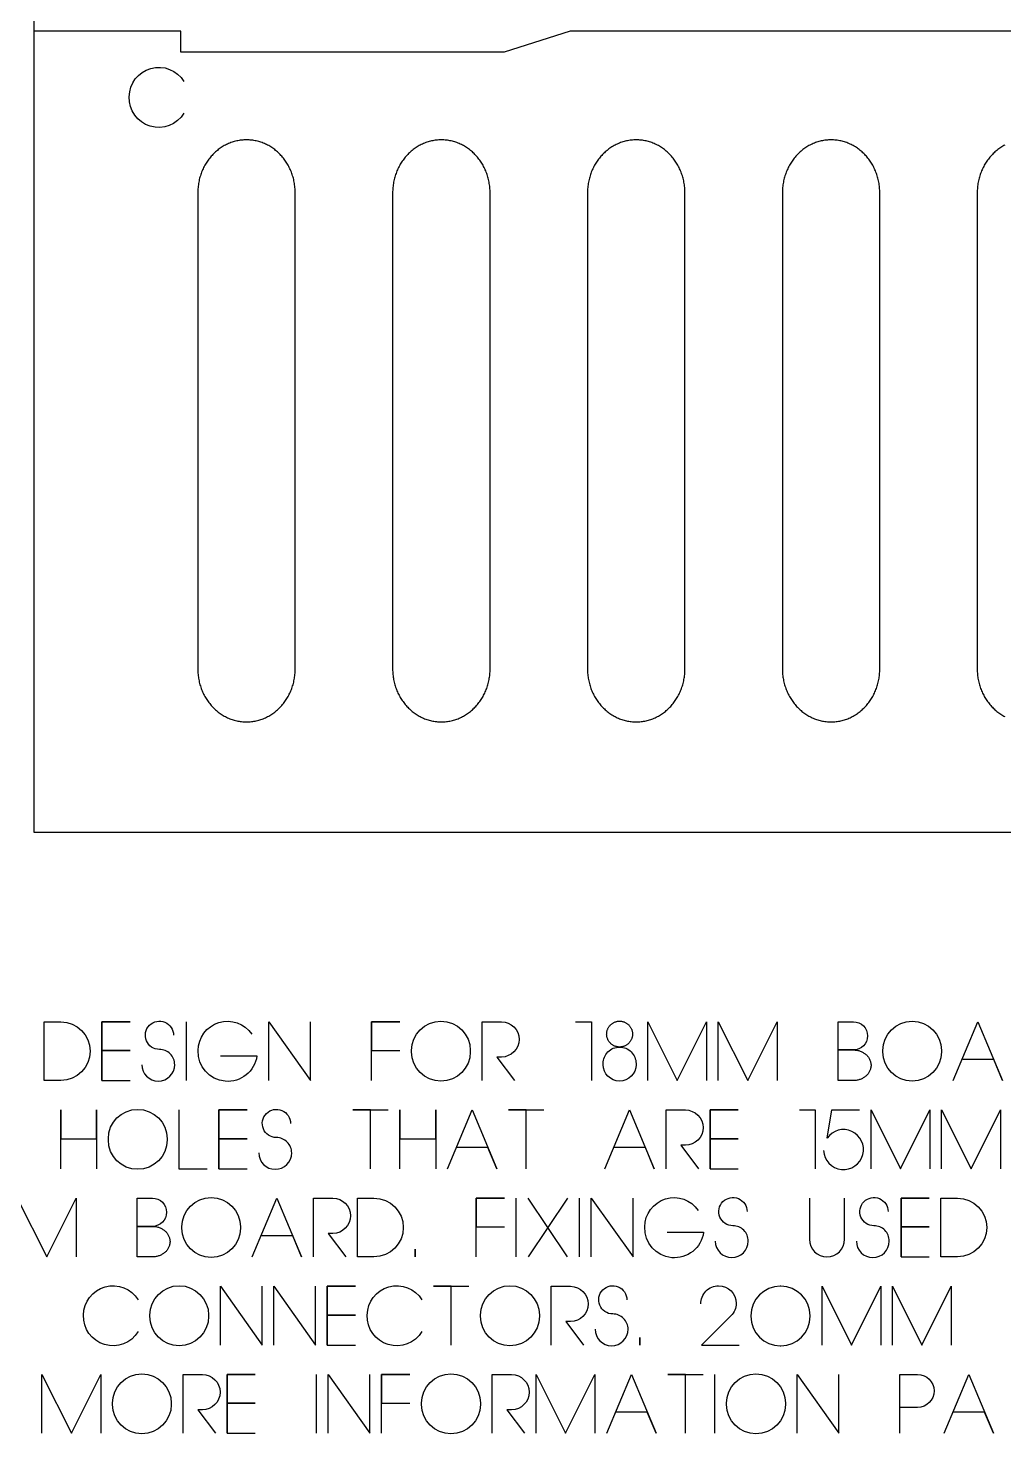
# Model space of a CAD drawing. Extents: x -841 to 4976, y -469 to 2808.
# Drawn here: x 2515 to 3180, y -409 to 547 of the extents above; entities that cross this region are included whole.
import ezdxf

# ---------------------------------------------------------------- set-up
doc = ezdxf.new("R2010")
doc.units = 0
for name, color, linetype in [('DEFAULT_LAYER', 1, 'CONTINUOUS'), ('T5_LOGOLAYER_20', 18, 'CONTINUOUS'), ('T5_LOGOLAYER_21', 18, 'CONTINUOUS')]:
    doc.layers.add(name, color=color, linetype=linetype)

msp = doc.modelspace()

# ---------------------------------------------------------------- linework, layer by layer
at = {"layer": 'DEFAULT_LAYER'}
for points in [[(2519.23, 0), (3737.23, 0), (3737.23, 545), (2884.23, 545), (2839.33, 530.57), (2619.23, 530.57), (2619.23, 545), (2519.23, 545)], [(3180.17, 467.44), (3179.45, 467.05), (3178.74, 466.64), (3178.04, 466.22), (3177.35, 465.78), (3176.67, 465.32), (3176.01, 464.84), (3175.35, 464.35), (3174.71, 463.84), (3174.07, 463.31), (3173.45, 462.77), (3172.85, 462.21), (3172.25, 461.64), (3171.67, 461.05), (3171.1, 460.44), (3170.54, 459.83), (3170, 459.19), (3169.47, 458.55), (3168.96, 457.89), (3168.46, 457.21), (3167.98, 456.53), (3167.51, 455.83), (3167.05, 455.12), (3166.61, 454.39), (3166.19, 453.66), (3165.78, 452.91), (3165.39, 452.15), (3165.02, 451.38), (3164.66, 450.6), (3164.32, 449.8), (3163.99, 449), (3163.69, 448.19), (3163.4, 447.37), (3163.13, 446.54), (3162.88, 445.69), (3162.65, 444.84), (3162.43, 443.99), (3162.24, 443.12), (3162.06, 442.24), (3161.91, 441.36), (3161.77, 440.47), (3161.65, 439.57), (3161.56, 438.67), (3161.48, 437.76), (3161.43, 436.84), (3161.4, 435.92), (3161.39, 434.99), (3161.39, 110.99), (3161.4, 110.06), (3161.43, 109.14), (3161.48, 108.22), (3161.56, 107.31), (3161.65, 106.4), (3161.77, 105.51), (3161.91, 104.62), (3162.06, 103.73), (3162.24, 102.86), (3162.43, 101.99), (3162.65, 101.13), (3162.88, 100.28), (3163.13, 99.44), (3163.4, 98.61), (3163.69, 97.79), (3163.99, 96.98), (3164.32, 96.17), (3164.66, 95.38), (3165.02, 94.6), (3165.39, 93.83), (3165.78, 93.07), (3166.19, 92.32), (3166.61, 91.59), (3167.05, 90.86), (3167.51, 90.15), (3167.98, 89.45), (3168.46, 88.76), (3168.96, 88.09), (3169.47, 87.43), (3170, 86.78), (3170.54, 86.15), (3171.1, 85.53), (3171.67, 84.93), (3172.25, 84.34), (3172.85, 83.77), (3173.45, 83.21), (3174.07, 82.67), (3174.71, 82.14), (3175.35, 81.63), (3176.01, 81.14), (3176.67, 80.66), (3177.35, 80.2), (3178.04, 79.76), (3178.74, 79.33), (3179.45, 78.93), (3180.17, 78.54)]]:
    msp.add_lwpolyline(points, dxfattribs=at)
for points in [[(2664.01, 470.99), (2663.15, 470.98), (2662.3, 470.94), (2661.46, 470.88), (2660.62, 470.8), (2659.78, 470.7), (2658.96, 470.57), (2658.14, 470.43), (2657.33, 470.26), (2656.52, 470.07), (2655.72, 469.86), (2654.93, 469.62), (2654.15, 469.37), (2653.37, 469.1), (2652.61, 468.8), (2651.85, 468.49), (2651.1, 468.16), (2650.36, 467.81), (2649.63, 467.44), (2648.91, 467.05), (2648.2, 466.64), (2647.5, 466.22), (2646.81, 465.78), (2646.14, 465.32), (2645.47, 464.84), (2644.81, 464.35), (2644.17, 463.84), (2643.54, 463.31), (2642.92, 462.77), (2642.31, 462.21), (2641.71, 461.64), (2641.13, 461.05), (2640.56, 460.44), (2640.01, 459.83), (2639.46, 459.19), (2638.94, 458.55), (2638.42, 457.89), (2637.92, 457.21), (2637.44, 456.53), (2636.97, 455.83), (2636.51, 455.12), (2636.07, 454.39), (2635.65, 453.66), (2635.24, 452.91), (2634.85, 452.15), (2634.48, 451.38), (2634.12, 450.6), (2633.78, 449.8), (2633.46, 449), (2633.15, 448.19), (2632.86, 447.37), (2632.59, 446.54), (2632.34, 445.69), (2632.11, 444.84), (2631.89, 443.99), (2631.7, 443.12), (2631.52, 442.24), (2631.37, 441.36), (2631.23, 440.47), (2631.12, 439.57), (2631.02, 438.67), (2630.95, 437.76), (2630.89, 436.84), (2630.86, 435.92), (2630.85, 434.99), (2630.85, 110.99), (2630.86, 110.06), (2630.89, 109.14), (2630.95, 108.22), (2631.02, 107.31), (2631.12, 106.4), (2631.23, 105.51), (2631.37, 104.62), (2631.52, 103.73), (2631.7, 102.86), (2631.89, 101.99), (2632.11, 101.13), (2632.34, 100.28), (2632.59, 99.44), (2632.86, 98.61), (2633.15, 97.79), (2633.46, 96.98), (2633.78, 96.17), (2634.12, 95.38), (2634.48, 94.6), (2634.85, 93.83), (2635.24, 93.07), (2635.65, 92.32), (2636.07, 91.59), (2636.51, 90.86), (2636.97, 90.15), (2637.44, 89.45), (2637.92, 88.76), (2638.42, 88.09), (2638.94, 87.43), (2639.46, 86.78), (2640.01, 86.15), (2640.56, 85.53), (2641.13, 84.93), (2641.71, 84.34), (2642.31, 83.77), (2642.92, 83.21), (2643.54, 82.67), (2644.17, 82.14), (2644.81, 81.63), (2645.47, 81.14), (2646.14, 80.66), (2646.81, 80.2), (2647.5, 79.76), (2648.2, 79.33), (2648.91, 78.93), (2649.63, 78.54), (2650.36, 78.17), (2651.1, 77.82), (2651.85, 77.49), (2652.61, 77.17), (2653.37, 76.88), (2654.15, 76.61), (2654.93, 76.35), (2655.72, 76.12), (2656.52, 75.91), (2657.33, 75.72), (2658.14, 75.55), (2658.96, 75.4), (2659.78, 75.28), (2660.62, 75.17), (2661.46, 75.09), (2662.3, 75.04), (2663.15, 75), (2664.01, 74.99), (2664.86, 75), (2665.71, 75.04), (2666.56, 75.09), (2667.4, 75.17), (2668.23, 75.28), (2669.06, 75.4), (2669.88, 75.55), (2670.69, 75.72), (2671.5, 75.91), (2672.29, 76.12), (2673.09, 76.35), (2673.87, 76.61), (2674.64, 76.88), (2675.41, 77.17), (2676.17, 77.49), (2676.91, 77.82), (2677.65, 78.17), (2678.38, 78.54), (2679.1, 78.93), (2679.81, 79.33), (2680.51, 79.76), (2681.2, 80.2), (2681.88, 80.66), (2682.55, 81.14), (2683.2, 81.63), (2683.85, 82.14), (2684.48, 82.67), (2685.1, 83.21), (2685.71, 83.77), (2686.3, 84.34), (2686.89, 84.93), (2687.45, 85.53), (2688.01, 86.15), (2688.55, 86.78), (2689.08, 87.43), (2689.59, 88.09), (2690.09, 88.76), (2690.58, 89.45), (2691.05, 90.15), (2691.5, 90.86), (2691.94, 91.59), (2692.37, 92.32), (2692.77, 93.07), (2693.16, 93.83), (2693.54, 94.6), (2693.9, 95.38), (2694.24, 96.17), (2694.56, 96.98), (2694.87, 97.79), (2695.15, 98.61), (2695.42, 99.44), (2695.68, 100.28), (2695.91, 101.13), (2696.12, 101.99), (2696.32, 102.86), (2696.49, 103.73), (2696.65, 104.62), (2696.78, 105.51), (2696.9, 106.4), (2697, 107.31), (2697.07, 108.22), (2697.12, 109.14), (2697.16, 110.06), (2697.17, 110.99), (2697.17, 434.99), (2697.16, 435.92), (2697.12, 436.84), (2697.07, 437.76), (2697, 438.67), (2696.9, 439.57), (2696.78, 440.47), (2696.65, 441.36), (2696.49, 442.24), (2696.32, 443.12), (2696.12, 443.99), (2695.91, 444.84), (2695.68, 445.69), (2695.42, 446.54), (2695.15, 447.37), (2694.87, 448.19), (2694.56, 449), (2694.24, 449.8), (2693.9, 450.6), (2693.54, 451.38), (2693.16, 452.15), (2692.77, 452.91), (2692.37, 453.66), (2691.94, 454.39), (2691.5, 455.12), (2691.05, 455.83), (2690.58, 456.53), (2690.09, 457.21), (2689.59, 457.89), (2689.08, 458.55), (2688.55, 459.19), (2688.01, 459.83), (2687.45, 460.44), (2686.89, 461.05), (2686.3, 461.64), (2685.71, 462.21), (2685.1, 462.77), (2684.48, 463.31), (2683.85, 463.84), (2683.2, 464.35), (2682.55, 464.84), (2681.88, 465.32), (2681.2, 465.78), (2680.51, 466.22), (2679.81, 466.64), (2679.1, 467.05), (2678.38, 467.44), (2677.65, 467.81), (2676.91, 468.16), (2676.17, 468.49), (2675.41, 468.8), (2674.64, 469.1), (2673.87, 469.37), (2673.09, 469.62), (2672.29, 469.86), (2671.5, 470.07), (2670.69, 470.26), (2669.88, 470.43), (2669.06, 470.57), (2668.23, 470.7), (2667.4, 470.8), (2666.56, 470.88), (2665.71, 470.94), (2664.86, 470.98)], [(2796.64, 470.99), (2795.79, 470.98), (2794.94, 470.94), (2794.09, 470.88), (2793.25, 470.8), (2792.42, 470.7), (2791.59, 470.57), (2790.77, 470.43), (2789.96, 470.26), (2789.15, 470.07), (2788.36, 469.86), (2787.56, 469.62), (2786.78, 469.37), (2786.01, 469.1), (2785.24, 468.8), (2784.48, 468.49), (2783.74, 468.16), (2783, 467.81), (2782.27, 467.44), (2781.55, 467.05), (2780.84, 466.64), (2780.14, 466.22), (2779.45, 465.78), (2778.77, 465.32), (2778.1, 464.84), (2777.45, 464.35), (2776.8, 463.84), (2776.17, 463.31), (2775.55, 462.77), (2774.94, 462.21), (2774.35, 461.64), (2773.77, 461.05), (2773.2, 460.44), (2772.64, 459.83), (2772.1, 459.19), (2771.57, 458.55), (2771.06, 457.89), (2770.56, 457.21), (2770.07, 456.53), (2769.6, 455.83), (2769.15, 455.12), (2768.71, 454.39), (2768.28, 453.66), (2767.88, 452.91), (2767.49, 452.15), (2767.11, 451.38), (2766.75, 450.6), (2766.41, 449.8), (2766.09, 449), (2765.78, 448.19), (2765.5, 447.37), (2765.23, 446.54), (2764.97, 445.69), (2764.74, 444.84), (2764.53, 443.99), (2764.33, 443.12), (2764.16, 442.24), (2764, 441.36), (2763.87, 440.47), (2763.75, 439.57), (2763.66, 438.67), (2763.58, 437.76), (2763.53, 436.84), (2763.49, 435.92), (2763.48, 434.99), (2763.48, 110.99), (2763.49, 110.06), (2763.53, 109.14), (2763.58, 108.22), (2763.66, 107.31), (2763.75, 106.4), (2763.87, 105.51), (2764, 104.62), (2764.16, 103.73), (2764.33, 102.86), (2764.53, 101.99), (2764.74, 101.13), (2764.97, 100.28), (2765.23, 99.44), (2765.5, 98.61), (2765.78, 97.79), (2766.09, 96.98), (2766.41, 96.17), (2766.75, 95.38), (2767.11, 94.6), (2767.49, 93.83), (2767.88, 93.07), (2768.28, 92.32), (2768.71, 91.59), (2769.15, 90.86), (2769.6, 90.15), (2770.07, 89.45), (2770.56, 88.76), (2771.06, 88.09), (2771.57, 87.43), (2772.1, 86.78), (2772.64, 86.15), (2773.2, 85.53), (2773.77, 84.93), (2774.35, 84.34), (2774.94, 83.77), (2775.55, 83.21), (2776.17, 82.67), (2776.8, 82.14), (2777.45, 81.63), (2778.1, 81.14), (2778.77, 80.66), (2779.45, 80.2), (2780.14, 79.76), (2780.84, 79.33), (2781.55, 78.93), (2782.27, 78.54), (2783, 78.17), (2783.74, 77.82), (2784.48, 77.49), (2785.24, 77.17), (2786.01, 76.88), (2786.78, 76.61), (2787.56, 76.35), (2788.36, 76.12), (2789.15, 75.91), (2789.96, 75.72), (2790.77, 75.55), (2791.59, 75.4), (2792.42, 75.28), (2793.25, 75.17), (2794.09, 75.09), (2794.94, 75.04), (2795.79, 75), (2796.64, 74.99), (2797.5, 75), (2798.35, 75.04), (2799.19, 75.09), (2800.03, 75.17), (2800.87, 75.28), (2801.69, 75.4), (2802.51, 75.55), (2803.33, 75.72), (2804.13, 75.91), (2804.93, 76.12), (2805.72, 76.35), (2806.5, 76.61), (2807.28, 76.88), (2808.04, 77.17), (2808.8, 77.49), (2809.55, 77.82), (2810.29, 78.17), (2811.02, 78.54), (2811.74, 78.93), (2812.45, 79.33), (2813.15, 79.76), (2813.84, 80.2), (2814.51, 80.66), (2815.18, 81.14), (2815.84, 81.63), (2816.48, 82.14), (2817.11, 82.67), (2817.73, 83.21), (2818.34, 83.77), (2818.94, 84.34), (2819.52, 84.93), (2820.09, 85.53), (2820.65, 86.15), (2821.19, 86.78), (2821.72, 87.43), (2822.23, 88.09), (2822.73, 88.76), (2823.21, 89.45), (2823.68, 90.15), (2824.14, 90.86), (2824.58, 91.59), (2825, 92.32), (2825.41, 93.07), (2825.8, 93.83), (2826.17, 94.6), (2826.53, 95.38), (2826.87, 96.17), (2827.2, 96.98), (2827.5, 97.79), (2827.79, 98.61), (2828.06, 99.44), (2828.31, 100.28), (2828.54, 101.13), (2828.76, 101.99), (2828.95, 102.86), (2829.13, 103.73), (2829.28, 104.62), (2829.42, 105.51), (2829.53, 106.4), (2829.63, 107.31), (2829.7, 108.22), (2829.76, 109.14), (2829.79, 110.06), (2829.8, 110.99), (2829.8, 434.99), (2829.79, 435.92), (2829.76, 436.84), (2829.7, 437.76), (2829.63, 438.67), (2829.53, 439.57), (2829.42, 440.47), (2829.28, 441.36), (2829.13, 442.24), (2828.95, 443.12), (2828.76, 443.99), (2828.54, 444.84), (2828.31, 445.69), (2828.06, 446.54), (2827.79, 447.37), (2827.5, 448.19), (2827.2, 449), (2826.87, 449.8), (2826.53, 450.6), (2826.17, 451.38), (2825.8, 452.15), (2825.41, 452.91), (2825, 453.66), (2824.58, 454.39), (2824.14, 455.12), (2823.68, 455.83), (2823.21, 456.53), (2822.73, 457.21), (2822.23, 457.89), (2821.72, 458.55), (2821.19, 459.19), (2820.65, 459.83), (2820.09, 460.44), (2819.52, 461.05), (2818.94, 461.64), (2818.34, 462.21), (2817.73, 462.77), (2817.11, 463.31), (2816.48, 463.84), (2815.84, 464.35), (2815.18, 464.84), (2814.51, 465.32), (2813.84, 465.78), (2813.15, 466.22), (2812.45, 466.64), (2811.74, 467.05), (2811.02, 467.44), (2810.29, 467.81), (2809.55, 468.16), (2808.8, 468.49), (2808.04, 468.8), (2807.28, 469.1), (2806.5, 469.37), (2805.72, 469.62), (2804.93, 469.86), (2804.13, 470.07), (2803.33, 470.26), (2802.51, 470.43), (2801.69, 470.57), (2800.87, 470.7), (2800.03, 470.8), (2799.19, 470.88), (2798.35, 470.94), (2797.5, 470.98)], [(2929.28, 470.99), (2928.42, 470.98), (2927.57, 470.94), (2926.73, 470.88), (2925.89, 470.8), (2925.05, 470.7), (2924.23, 470.57), (2923.41, 470.43), (2922.59, 470.26), (2921.79, 470.07), (2920.99, 469.86), (2920.2, 469.62), (2919.42, 469.37), (2918.64, 469.1), (2917.88, 468.8), (2917.12, 468.49), (2916.37, 468.16), (2915.63, 467.81), (2914.9, 467.44), (2914.18, 467.05), (2913.47, 466.64), (2912.77, 466.22), (2912.08, 465.78), (2911.4, 465.32), (2910.74, 464.84), (2910.08, 464.35), (2909.44, 463.84), (2908.81, 463.31), (2908.19, 462.77), (2907.58, 462.21), (2906.98, 461.64), (2906.4, 461.05), (2905.83, 460.44), (2905.27, 459.83), (2904.73, 459.19), (2904.2, 458.55), (2903.69, 457.89), (2903.19, 457.21), (2902.71, 456.53), (2902.24, 455.83), (2901.78, 455.12), (2901.34, 454.39), (2900.92, 453.66), (2900.51, 452.91), (2900.12, 452.15), (2899.75, 451.38), (2899.39, 450.6), (2899.05, 449.8), (2898.72, 449), (2898.42, 448.19), (2898.13, 447.37), (2897.86, 446.54), (2897.61, 445.69), (2897.38, 444.84), (2897.16, 443.99), (2896.97, 443.12), (2896.79, 442.24), (2896.64, 441.36), (2896.5, 440.47), (2896.38, 439.57), (2896.29, 438.67), (2896.22, 437.76), (2896.16, 436.84), (2896.13, 435.92), (2896.12, 434.99), (2896.12, 110.99), (2896.13, 110.06), (2896.16, 109.14), (2896.22, 108.22), (2896.29, 107.31), (2896.38, 106.4), (2896.5, 105.51), (2896.64, 104.62), (2896.79, 103.73), (2896.97, 102.86), (2897.16, 101.99), (2897.38, 101.13), (2897.61, 100.28), (2897.86, 99.44), (2898.13, 98.61), (2898.42, 97.79), (2898.72, 96.98), (2899.05, 96.17), (2899.39, 95.38), (2899.75, 94.6), (2900.12, 93.83), (2900.51, 93.07), (2900.92, 92.32), (2901.34, 91.59), (2901.78, 90.86), (2902.24, 90.15), (2902.71, 89.45), (2903.19, 88.76), (2903.69, 88.09), (2904.2, 87.43), (2904.73, 86.78), (2905.27, 86.15), (2905.83, 85.53), (2906.4, 84.93), (2906.98, 84.34), (2907.58, 83.77), (2908.19, 83.21), (2908.81, 82.67), (2909.44, 82.14), (2910.08, 81.63), (2910.74, 81.14), (2911.4, 80.66), (2912.08, 80.2), (2912.77, 79.76), (2913.47, 79.33), (2914.18, 78.93), (2914.9, 78.54), (2915.63, 78.17), (2916.37, 77.82), (2917.12, 77.49), (2917.88, 77.17), (2918.64, 76.88), (2919.42, 76.61), (2920.2, 76.35), (2920.99, 76.12), (2921.79, 75.91), (2922.59, 75.72), (2923.41, 75.55), (2924.23, 75.4), (2925.05, 75.28), (2925.89, 75.17), (2926.73, 75.09), (2927.57, 75.04), (2928.42, 75), (2929.28, 74.99), (2930.13, 75), (2930.98, 75.04), (2931.83, 75.09), (2932.67, 75.17), (2933.5, 75.28), (2934.33, 75.4), (2935.15, 75.55), (2935.96, 75.72), (2936.77, 75.91), (2937.56, 76.12), (2938.35, 76.35), (2939.14, 76.61), (2939.91, 76.88), (2940.68, 77.17), (2941.44, 77.49), (2942.18, 77.82), (2942.92, 78.17), (2943.65, 78.54), (2944.37, 78.93), (2945.08, 79.33), (2945.78, 79.76), (2946.47, 80.2), (2947.15, 80.66), (2947.82, 81.14), (2948.47, 81.63), (2949.12, 82.14), (2949.75, 82.67), (2950.37, 83.21), (2950.98, 83.77), (2951.57, 84.34), (2952.15, 84.93), (2952.72, 85.53), (2953.28, 86.15), (2953.82, 86.78), (2954.35, 87.43), (2954.86, 88.09), (2955.36, 88.76), (2955.85, 89.45), (2956.32, 90.15), (2956.77, 90.86), (2957.21, 91.59), (2957.64, 92.32), (2958.04, 93.07), (2958.43, 93.83), (2958.81, 94.6), (2959.17, 95.38), (2959.51, 96.17), (2959.83, 96.98), (2960.14, 97.79), (2960.42, 98.61), (2960.69, 99.44), (2960.95, 100.28), (2961.18, 101.13), (2961.39, 101.99), (2961.59, 102.86), (2961.76, 103.73), (2961.92, 104.62), (2962.05, 105.51), (2962.17, 106.4), (2962.26, 107.31), (2962.34, 108.22), (2962.39, 109.14), (2962.42, 110.06), (2962.44, 110.99), (2962.44, 434.99), (2962.42, 435.92), (2962.39, 436.84), (2962.34, 437.76), (2962.26, 438.67), (2962.17, 439.57), (2962.05, 440.47), (2961.92, 441.36), (2961.76, 442.24), (2961.59, 443.12), (2961.39, 443.99), (2961.18, 444.84), (2960.95, 445.69), (2960.69, 446.54), (2960.42, 447.37), (2960.14, 448.19), (2959.83, 449), (2959.51, 449.8), (2959.17, 450.6), (2958.81, 451.38), (2958.43, 452.15), (2958.04, 452.91), (2957.64, 453.66), (2957.21, 454.39), (2956.77, 455.12), (2956.32, 455.83), (2955.85, 456.53), (2955.36, 457.21), (2954.86, 457.89), (2954.35, 458.55), (2953.82, 459.19), (2953.28, 459.83), (2952.72, 460.44), (2952.15, 461.05), (2951.57, 461.64), (2950.98, 462.21), (2950.37, 462.77), (2949.75, 463.31), (2949.12, 463.84), (2948.47, 464.35), (2947.82, 464.84), (2947.15, 465.32), (2946.47, 465.78), (2945.78, 466.22), (2945.08, 466.64), (2944.37, 467.05), (2943.65, 467.44), (2942.92, 467.81), (2942.18, 468.16), (2941.44, 468.49), (2940.68, 468.8), (2939.91, 469.1), (2939.14, 469.37), (2938.35, 469.62), (2937.56, 469.86), (2936.77, 470.07), (2935.96, 470.26), (2935.15, 470.43), (2934.33, 470.57), (2933.5, 470.7), (2932.67, 470.8), (2931.83, 470.88), (2930.98, 470.94), (2930.13, 470.98)], [(3061.91, 470.99), (3061.06, 470.98), (3060.21, 470.94), (3059.36, 470.88), (3058.52, 470.8), (3057.69, 470.7), (3056.86, 470.57), (3056.04, 470.43), (3055.23, 470.26), (3054.42, 470.07), (3053.62, 469.86), (3052.83, 469.62), (3052.05, 469.37), (3051.28, 469.1), (3050.51, 468.8), (3049.75, 468.49), (3049, 468.16), (3048.27, 467.81), (3047.54, 467.44), (3046.82, 467.05), (3046.11, 466.64), (3045.41, 466.22), (3044.72, 465.78), (3044.04, 465.32), (3043.37, 464.84), (3042.72, 464.35), (3042.07, 463.84), (3041.44, 463.31), (3040.82, 462.77), (3040.21, 462.21), (3039.62, 461.64), (3039.03, 461.05), (3038.46, 460.44), (3037.91, 459.83), (3037.37, 459.19), (3036.84, 458.55), (3036.32, 457.89), (3035.83, 457.21), (3035.34, 456.53), (3034.87, 455.83), (3034.42, 455.12), (3033.98, 454.39), (3033.55, 453.66), (3033.15, 452.91), (3032.76, 452.15), (3032.38, 451.38), (3032.02, 450.6), (3031.68, 449.8), (3031.36, 449), (3031.05, 448.19), (3030.77, 447.37), (3030.5, 446.54), (3030.24, 445.69), (3030.01, 444.84), (3029.8, 443.99), (3029.6, 443.12), (3029.43, 442.24), (3029.27, 441.36), (3029.14, 440.47), (3029.02, 439.57), (3028.92, 438.67), (3028.85, 437.76), (3028.8, 436.84), (3028.76, 435.92), (3028.75, 434.99), (3028.75, 110.99), (3028.76, 110.06), (3028.8, 109.14), (3028.85, 108.22), (3028.92, 107.31), (3029.02, 106.4), (3029.14, 105.51), (3029.27, 104.62), (3029.43, 103.73), (3029.6, 102.86), (3029.8, 101.99), (3030.01, 101.13), (3030.24, 100.28), (3030.5, 99.44), (3030.77, 98.61), (3031.05, 97.79), (3031.36, 96.98), (3031.68, 96.17), (3032.02, 95.38), (3032.38, 94.6), (3032.76, 93.83), (3033.15, 93.07), (3033.55, 92.32), (3033.98, 91.59), (3034.42, 90.86), (3034.87, 90.15), (3035.34, 89.45), (3035.83, 88.76), (3036.32, 88.09), (3036.84, 87.43), (3037.37, 86.78), (3037.91, 86.15), (3038.46, 85.53), (3039.03, 84.93), (3039.62, 84.34), (3040.21, 83.77), (3040.82, 83.21), (3041.44, 82.67), (3042.07, 82.14), (3042.72, 81.63), (3043.37, 81.14), (3044.04, 80.66), (3044.72, 80.2), (3045.41, 79.76), (3046.11, 79.33), (3046.82, 78.93), (3047.54, 78.54), (3048.27, 78.17), (3049, 77.82), (3049.75, 77.49), (3050.51, 77.17), (3051.28, 76.88), (3052.05, 76.61), (3052.83, 76.35), (3053.62, 76.12), (3054.42, 75.91), (3055.23, 75.72), (3056.04, 75.55), (3056.86, 75.4), (3057.69, 75.28), (3058.52, 75.17), (3059.36, 75.09), (3060.21, 75.04), (3061.06, 75), (3061.91, 74.99), (3062.77, 75), (3063.62, 75.04), (3064.46, 75.09), (3065.3, 75.17), (3066.13, 75.28), (3066.96, 75.4), (3067.78, 75.55), (3068.59, 75.72), (3069.4, 75.91), (3070.2, 76.12), (3070.99, 76.35), (3071.77, 76.61), (3072.55, 76.88), (3073.31, 77.17), (3074.07, 77.49), (3074.82, 77.82), (3075.56, 78.17), (3076.29, 78.54), (3077.01, 78.93), (3077.72, 79.33), (3078.42, 79.76), (3079.11, 80.2), (3079.78, 80.66), (3080.45, 81.14), (3081.11, 81.63), (3081.75, 82.14), (3082.38, 82.67), (3083, 83.21), (3083.61, 83.77), (3084.21, 84.34), (3084.79, 84.93), (3085.36, 85.53), (3085.91, 86.15), (3086.46, 86.78), (3086.98, 87.43), (3087.5, 88.09), (3088, 88.76), (3088.48, 89.45), (3088.95, 90.15), (3089.41, 90.86), (3089.85, 91.59), (3090.27, 92.32), (3090.68, 93.07), (3091.07, 93.83), (3091.44, 94.6), (3091.8, 95.38), (3092.14, 96.17), (3092.46, 96.98), (3092.77, 97.79), (3093.06, 98.61), (3093.33, 99.44), (3093.58, 100.28), (3093.81, 101.13), (3094.03, 101.99), (3094.22, 102.86), (3094.4, 103.73), (3094.55, 104.62), (3094.69, 105.51), (3094.8, 106.4), (3094.9, 107.31), (3094.97, 108.22), (3095.03, 109.14), (3095.06, 110.06), (3095.07, 110.99), (3095.07, 434.99), (3095.06, 435.92), (3095.03, 436.84), (3094.97, 437.76), (3094.9, 438.67), (3094.8, 439.57), (3094.69, 440.47), (3094.55, 441.36), (3094.4, 442.24), (3094.22, 443.12), (3094.03, 443.99), (3093.81, 444.84), (3093.58, 445.69), (3093.33, 446.54), (3093.06, 447.37), (3092.77, 448.19), (3092.46, 449), (3092.14, 449.8), (3091.8, 450.6), (3091.44, 451.38), (3091.07, 452.15), (3090.68, 452.91), (3090.27, 453.66), (3089.85, 454.39), (3089.41, 455.12), (3088.95, 455.83), (3088.48, 456.53), (3088, 457.21), (3087.5, 457.89), (3086.98, 458.55), (3086.46, 459.19), (3085.91, 459.83), (3085.36, 460.44), (3084.79, 461.05), (3084.21, 461.64), (3083.61, 462.21), (3083, 462.77), (3082.38, 463.31), (3081.75, 463.84), (3081.11, 464.35), (3080.45, 464.84), (3079.78, 465.32), (3079.11, 465.78), (3078.42, 466.22), (3077.72, 466.64), (3077.01, 467.05), (3076.29, 467.44), (3075.56, 467.81), (3074.82, 468.16), (3074.07, 468.49), (3073.31, 468.8), (3072.55, 469.1), (3071.77, 469.37), (3070.99, 469.62), (3070.2, 469.86), (3069.4, 470.07), (3068.59, 470.26), (3067.78, 470.43), (3066.96, 470.57), (3066.13, 470.7), (3065.3, 470.8), (3064.46, 470.88), (3063.62, 470.94), (3062.77, 470.98)]]:
    msp.add_lwpolyline(points, close=True, dxfattribs=at)
at = {"layer": 'T5_LOGOLAYER_20'}
msp.add_lwpolyline([(2519.23, 0), (3739.23, 0), (3739.23, 2440), (2519.23, 2440)], close=True, dxfattribs=at)
msp.add_lwpolyline([(2621.43, 489.13, -0.77786), (2584.23, 500.33, -0.756443), (2621.43, 510.73)], format="xyb", dxfattribs=at)
at = {"layer": 'T5_LOGOLAYER_21'}
for points in [[(2526.37, -169.04), (2526.37, -129.04), (2537.57, -129.04, -1), (2537.57, -169.04)], [(2816.35, -149.44, -1), (2776.35, -149.44), (2776.35, -148.64, -1), (2816.35, -148.64)], [(3066.75, -169.04), (3066.75, -129.04), (3077.15, -129.04, -1), (3077.15, -148.24), (3066.75, -148.24), (3077.15, -148.24), (3077.76, -148.25), (3078.37, -148.29), (3078.97, -148.36), (3079.55, -148.45), (3080.13, -148.56), (3080.7, -148.7), (3081.25, -148.87), (3081.8, -149.05), (3082.33, -149.26), (3082.84, -149.49), (3083.34, -149.74), (3083.83, -150.01), (3084.29, -150.3), (3084.75, -150.61), (3085.18, -150.94), (3085.59, -151.28), (3085.99, -151.64), (3086.37, -152.02), (3086.72, -152.41), (3087.05, -152.82), (3087.36, -153.24), (3087.65, -153.68), (3087.92, -154.13), (3088.15, -154.59), (3088.37, -155.06), (3088.56, -155.54), (3088.72, -156.04), (3088.85, -156.54), (3088.96, -157.05), (3089, -157.31), (3089.03, -157.57), (3089.06, -157.84), (3089.08, -158.1), (3089.09, -158.37), (3089.09, -158.64), (3089.09, -158.9), (3089.08, -159.17), (3089.06, -159.44), (3089.03, -159.7), (3089, -159.96), (3088.96, -160.22), (3088.85, -160.73), (3088.72, -161.24), (3088.56, -161.73), (3088.37, -162.21), (3088.15, -162.68), (3087.92, -163.14), (3087.65, -163.59), (3087.36, -164.03), (3087.05, -164.45), (3086.72, -164.86), (3086.37, -165.25), (3085.99, -165.63), (3085.59, -165.99), (3085.18, -166.33), (3084.75, -166.66), (3084.29, -166.97), (3083.83, -167.26), (3083.34, -167.53), (3082.84, -167.78), (3082.33, -168.01), (3081.8, -168.22), (3081.25, -168.4), (3080.7, -168.57), (3080.13, -168.71), (3079.55, -168.82), (3078.97, -168.92), (3078.37, -168.98), (3077.76, -169.02), (3077.15, -169.04)], [(3137.09, -149.44, -1), (3097.09, -149.44), (3097.09, -148.64, -1), (3137.09, -148.64)], [(2917.95, -146.24, -0.414286), (2929.15, -157.44), (2929.15, -158.24, -1), (2906.75, -158.24), (2906.75, -157.44, -0.414286)], [(2609.97, -209.44, -1), (2569.97, -209.44), (2569.97, -208.64, -1), (2609.97, -208.64)], [(2659.95, -269.44, -1), (2619.95, -269.44), (2619.95, -268.64, -1), (2659.95, -268.64)], [(2589.6, -289.04), (2589.6, -249.04), (2600, -249.04, -1), (2600, -268.24), (2589.6, -268.24), (2600, -268.24), (2600.61, -268.25), (2601.22, -268.29), (2601.82, -268.36), (2602.41, -268.45), (2602.99, -268.56), (2603.55, -268.7), (2604.11, -268.87), (2604.65, -269.05), (2605.18, -269.26), (2605.69, -269.49), (2606.19, -269.74), (2606.68, -270.01), (2607.15, -270.3), (2607.6, -270.61), (2608.03, -270.94), (2608.45, -271.28), (2608.84, -271.64), (2609.22, -272.02), (2609.57, -272.41), (2609.91, -272.82), (2610.22, -273.24), (2610.5, -273.68), (2610.77, -274.13), (2611.01, -274.59), (2611.22, -275.06), (2611.41, -275.54), (2611.57, -276.04), (2611.7, -276.54), (2611.81, -277.05), (2611.85, -277.31), (2611.88, -277.57), (2611.91, -277.84), (2611.93, -278.1), (2611.94, -278.37), (2611.95, -278.64), (2611.94, -278.9), (2611.93, -279.17), (2611.91, -279.44), (2611.88, -279.7), (2611.85, -279.96), (2611.81, -280.22), (2611.7, -280.73), (2611.57, -281.24), (2611.41, -281.73), (2611.22, -282.21), (2611.01, -282.68), (2610.77, -283.14), (2610.5, -283.59), (2610.22, -284.03), (2609.91, -284.45), (2609.57, -284.86), (2609.22, -285.25), (2608.84, -285.63), (2608.45, -285.99), (2608.03, -286.33), (2607.6, -286.66), (2607.15, -286.97), (2606.68, -287.26), (2606.19, -287.53), (2605.69, -287.78), (2605.18, -288.01), (2604.65, -288.22), (2604.11, -288.4), (2603.55, -288.57), (2602.99, -288.71), (2602.41, -288.82), (2601.82, -288.92), (2601.22, -288.98), (2600.61, -289.02), (2600, -289.04)], [(2739.55, -289.04), (2739.55, -249.04), (2750.75, -249.04, -1), (2750.75, -289.04)], [(3136.72, -289.04), (3136.72, -249.04), (3147.92, -249.04, -1), (3147.92, -289.04)], [(2638.21, -329.44, -1), (2598.21, -329.44), (2598.21, -328.64, -1), (2638.21, -328.64)], [(2863.33, -329.44, -1), (2823.33, -329.44), (2823.33, -328.64, -1), (2863.33, -328.64)], [(3027.33, -349.44), (3027.73, -349.44, 0.413333), (3047.73, -329.44), (3047.73, -329.04, 0.413333), (3027.73, -309.04), (3027.33, -309.04, 0.413333), (3007.33, -329.04), (3007.33, -329.44, 0.413333)], [(2612.8, -389.44, -1), (2572.8, -389.44), (2572.8, -388.64, -1), (2612.8, -388.64)], [(2823.2, -389.44, -1), (2783.2, -389.44), (2783.2, -388.64, -1), (2823.2, -388.64)], [(3030.8, -389.44, -1), (2990.8, -389.44), (2990.8, -388.64, -1), (3030.8, -388.64)]]:
    msp.add_lwpolyline(points, format="xyb", close=True, dxfattribs=at)
for points in [[(2565.55, -169.04), (2565.55, -129.04), (2584.75, -129.04), (2565.55, -129.04), (2565.55, -148.64), (2584.75, -148.64), (2565.55, -148.64), (2565.55, -169.04), (2584.75, -169.04)], [(2623.15, -169.04), (2623.15, -129.04)], [(2679.15, -169.04), (2679.15, -129.04), (2707.55, -169.04), (2707.55, -129.04)], [(2749.15, -169.04), (2749.15, -129.04), (2768.35, -129.04), (2749.15, -129.04), (2749.15, -148.64), (2768.35, -148.64)], [(2887.95, -129.04), (2898.75, -129.04), (2898.75, -169.04)], [(2937.15, -169.04), (2937.15, -129.04), (2957.15, -169.04), (2977.15, -129.04), (2977.15, -169.04)], [(2985.15, -169.04), (2985.15, -129.04), (3005.15, -169.04), (3025.15, -129.04), (3025.15, -169.04)], [(3145.09, -169.04), (3161.89, -129.04), (3178.69, -169.04), (3172.69, -154.64), (3151.49, -154.64)], [(2537.57, -229.04), (2537.57, -189.04), (2537.57, -208.64), (2561.97, -208.64), (2561.97, -189.04), (2561.97, -229.04)], [(2617.97, -189.04), (2617.97, -229.04), (2637.17, -229.04)], [(2645.17, -229.04), (2645.17, -189.04), (2664.37, -189.04), (2645.17, -189.04), (2645.17, -208.64), (2664.37, -208.64), (2645.17, -208.64), (2645.17, -229.04), (2664.37, -229.04)], [(2748.37, -229.04), (2748.37, -189.04), (2736.37, -189.04), (2760.37, -189.04)], [(2768.37, -229.04), (2768.37, -189.04), (2768.37, -208.64), (2792.77, -208.64), (2792.77, -189.04), (2792.77, -229.04)], [(2800.77, -229.04), (2817.57, -189.04), (2834.37, -229.04), (2828.37, -214.64), (2807.17, -214.64)], [(2854.37, -229.04), (2854.37, -189.04), (2842.37, -189.04), (2866.37, -189.04)], [(2907.97, -229.04), (2924.77, -189.04), (2941.57, -229.04), (2935.57, -214.64), (2914.37, -214.64)], [(2979.57, -229.04), (2979.57, -189.04), (2998.77, -189.04), (2979.57, -189.04), (2979.57, -208.64), (2998.77, -208.64), (2979.57, -208.64), (2979.57, -229.04), (2998.77, -229.04)], [(3040.37, -189.04), (3051.17, -189.04), (3051.17, -229.04)], [(3089.17, -229.04), (3089.17, -189.04), (3109.17, -229.04), (3129.17, -189.04), (3129.17, -229.04)], [(3137.17, -229.04), (3137.17, -189.04), (3157.17, -229.04), (3177.17, -189.04), (3177.17, -229.04)], [(2508, -289.04), (2508, -249.04), (2528, -289.04), (2548, -249.04), (2548, -289.04)], [(2667.95, -289.04), (2684.75, -249.04), (2701.55, -289.04), (2695.55, -274.64), (2674.35, -274.64)], [(2820.32, -289.04), (2820.32, -249.04), (2839.52, -249.04), (2820.32, -249.04), (2820.32, -268.64), (2839.52, -268.64)], [(2847.52, -289.04), (2847.52, -249.04)], [(2855.52, -249.04), (2882.32, -289.04)], [(2855.92, -289.04), (2882.72, -249.04)], [(2890.72, -289.04), (2890.72, -249.04)], [(2898.72, -289.04), (2898.72, -249.04), (2927.12, -289.04), (2927.12, -249.04)], [(3109.52, -289.04), (3109.52, -249.04), (3128.72, -249.04), (3109.52, -249.04), (3109.52, -268.64), (3128.72, -268.64), (3109.52, -268.64), (3109.52, -289.04), (3128.72, -289.04)], [(2646.21, -349.04), (2646.21, -309.04), (2674.61, -349.04), (2674.61, -309.04)], [(2682.61, -349.04), (2682.61, -309.04), (2711.01, -349.04), (2711.01, -309.04)], [(2719.01, -349.04), (2719.01, -309.04), (2738.21, -309.04), (2719.01, -309.04), (2719.01, -328.64), (2738.21, -328.64), (2719.01, -328.64), (2719.01, -349.04), (2738.21, -349.04)], [(2803.33, -349.04), (2803.33, -309.04), (2791.33, -309.04), (2815.33, -309.04)], [(3055.73, -349.04), (3055.73, -309.04), (3075.73, -349.04), (3095.73, -309.04), (3095.73, -349.04)], [(3103.73, -349.04), (3103.73, -309.04), (3123.73, -349.04), (3143.73, -309.04), (3143.73, -349.04)], [(2524.8, -409.04), (2524.8, -369.04), (2544.8, -409.04), (2564.8, -369.04), (2564.8, -409.04)], [(2650.8, -409.04), (2650.8, -369.04), (2670, -369.04), (2650.8, -369.04), (2650.8, -388.64), (2670, -388.64), (2650.8, -388.64), (2650.8, -409.04), (2670, -409.04)], [(2711.6, -409.04), (2711.6, -369.04)], [(2719.6, -409.04), (2719.6, -369.04), (2748, -409.04), (2748, -369.04)], [(2756, -409.04), (2756, -369.04), (2775.2, -369.04), (2756, -369.04), (2756, -388.64), (2775.2, -388.64)], [(2861.2, -409.04), (2861.2, -369.04), (2881.2, -409.04), (2901.2, -369.04), (2901.2, -409.04)], [(2909.2, -409.04), (2926, -369.04), (2942.8, -409.04), (2936.8, -394.64), (2915.6, -394.64)], [(2962.8, -409.04), (2962.8, -369.04), (2950.8, -369.04), (2974.8, -369.04)], [(2982.8, -409.04), (2982.8, -369.04)], [(3038.8, -409.04), (3038.8, -369.04), (3067.2, -409.04), (3067.2, -369.04)], [(3138.8, -409.04), (3155.6, -369.04), (3172.4, -409.04), (3166.4, -394.64), (3145.2, -394.64)]]:
    msp.add_lwpolyline(points, dxfattribs=at)
for points in [[(2592.75, -158.24, 1), (2615.15, -158.24, 0.415385), (2604.75, -147.84, -0.668438), (2597.95, -131.44, -0.668438), (2614.35, -138.24)], [(2646.35, -152.24), (2671.15, -152.24, -0.955296), (2631.15, -148.64, -0.741566), (2667.55, -137.44)], [(2824.35, -169.04), (2824.35, -129.04), (2837.55, -129.04, -1), (2837.55, -153.04), (2834.35, -153.04), (2846.35, -169.04)], [(2672.37, -218.24, 1), (2694.77, -218.24, 0.415385), (2684.37, -207.84, -0.668438), (2677.57, -191.44, -0.668438), (2693.97, -198.24)], [(2949.57, -229.04), (2949.57, -189.04), (2962.77, -189.04, -1), (2962.77, -213.04), (2959.57, -213.04), (2971.57, -229.04)], [(3056.77, -216.64, 0.857608), (3083.52, -219.44, 0.839431), (3059.17, -208.24), (3062.37, -189.04), (3081.17, -189.04)], [(2950.32, -272.24), (2975.12, -272.24, -0.955296), (2935.12, -268.64, -0.741566), (2971.52, -257.44)], [(2983.12, -278.24, 1), (3005.52, -278.24, 0.415385), (2995.12, -267.84, -0.668438), (2988.32, -251.44, -0.668438), (3004.72, -258.24)], [(3079.12, -278.24, 1), (3101.52, -278.24, 0.415385), (3091.12, -267.84, -0.668438), (3084.32, -251.44, -0.668438), (3100.72, -258.24)], [(2709.55, -289.04), (2709.55, -249.04), (2722.75, -249.04, -1), (2722.75, -273.04), (2719.55, -273.04), (2731.55, -289.04)], [(3047.12, -249.04), (3047.12, -277.04, 1), (3071.12, -277.04), (3071.12, -249.04)], [(2590.29, -339.84, -0.77786), (2553.09, -328.64, -0.756443), (2590.29, -318.24)], [(2783.41, -339.84, -0.77786), (2746.21, -328.64, -0.756443), (2783.41, -318.24)], [(2871.33, -349.04), (2871.33, -309.04), (2884.53, -309.04, -1), (2884.53, -333.04), (2881.33, -333.04), (2893.33, -349.04)], [(2901.33, -338.24, 1), (2923.73, -338.24, 0.415385), (2913.33, -327.84, -0.668438), (2906.53, -311.44, -0.668438), (2922.93, -318.24)], [(2973.33, -321.04, -0.423868), (2985.33, -308.64, -0.413911), (2997.33, -320.64, -0.194637), (2993.73, -329.04), (2973.73, -349.04), (2999.33, -349.04)], [(2620.8, -409.04), (2620.8, -369.04), (2634, -369.04, -1), (2634, -393.04), (2630.8, -393.04), (2642.8, -409.04)], [(2831.2, -409.04), (2831.2, -369.04), (2844.4, -369.04, -1), (2844.4, -393.04), (2841.2, -393.04), (2853.2, -409.04)], [(3108.8, -409.04), (3108.8, -369.04), (3120.8, -369.04, -1), (3120.8, -391.44), (3108.8, -391.44)]]:
    msp.add_lwpolyline(points, format="xyb", dxfattribs=at)
for points in [[(2917.95, -146.24), (2917.49, -146.22), (2917.05, -146.19), (2916.61, -146.13), (2916.17, -146.06), (2915.75, -145.96), (2915.33, -145.84), (2914.92, -145.7), (2914.52, -145.54), (2914.13, -145.37), (2913.75, -145.17), (2913.38, -144.96), (2913.03, -144.73), (2912.68, -144.49), (2912.35, -144.23), (2912.03, -143.95), (2911.72, -143.66), (2911.43, -143.35), (2911.16, -143.03), (2910.89, -142.7), (2910.65, -142.36), (2910.42, -142), (2910.21, -141.63), (2910.01, -141.25), (2909.84, -140.86), (2909.68, -140.46), (2909.54, -140.05), (2909.42, -139.64), (2909.33, -139.21), (2909.25, -138.78), (2909.19, -138.34), (2909.16, -137.89), (2909.15, -137.44), (2909.16, -136.98), (2909.19, -136.54), (2909.25, -136.1), (2909.33, -135.66), (2909.42, -135.24), (2909.54, -134.82), (2909.68, -134.41), (2909.84, -134.01), (2910.01, -133.62), (2910.21, -133.24), (2910.42, -132.87), (2910.65, -132.52), (2910.89, -132.17), (2911.16, -131.84), (2911.43, -131.52), (2911.72, -131.21), (2912.03, -130.92), (2912.35, -130.65), (2912.68, -130.38), (2913.03, -130.14), (2913.38, -129.91), (2913.75, -129.7), (2914.13, -129.5), (2914.52, -129.33), (2914.92, -129.17), (2915.33, -129.03), (2915.75, -128.91), (2916.17, -128.81), (2916.61, -128.74), (2917.05, -128.68), (2917.49, -128.65), (2917.95, -128.64), (2918.4, -128.65), (2918.85, -128.68), (2919.29, -128.74), (2919.72, -128.81), (2920.15, -128.91), (2920.56, -129.03), (2920.97, -129.17), (2921.37, -129.33), (2921.76, -129.5), (2922.14, -129.7), (2922.51, -129.91), (2922.87, -130.14), (2923.21, -130.38), (2923.54, -130.65), (2923.86, -130.92), (2924.17, -131.21), (2924.46, -131.52), (2924.74, -131.84), (2925, -132.17), (2925.24, -132.52), (2925.47, -132.87), (2925.68, -133.24), (2925.88, -133.62), (2926.06, -134.01), (2926.21, -134.41), (2926.35, -134.82), (2926.47, -135.24), (2926.57, -135.66), (2926.65, -136.1), (2926.7, -136.54), (2926.74, -136.98), (2926.75, -137.44), (2926.74, -137.89), (2926.7, -138.34), (2926.65, -138.78), (2926.57, -139.21), (2926.47, -139.64), (2926.35, -140.05), (2926.21, -140.46), (2926.06, -140.86), (2925.88, -141.25), (2925.68, -141.63), (2925.47, -142), (2925.24, -142.36), (2925, -142.7), (2924.74, -143.03), (2924.46, -143.35), (2924.17, -143.66), (2923.86, -143.95), (2923.54, -144.23), (2923.21, -144.49), (2922.87, -144.73), (2922.51, -144.96), (2922.14, -145.17), (2921.76, -145.37), (2921.37, -145.54), (2920.97, -145.7), (2920.56, -145.84), (2920.15, -145.96), (2919.72, -146.06), (2919.29, -146.13), (2918.85, -146.19), (2918.4, -146.22)], [(2778.72, -289.04), (2778.72, -283.84)], [(2931.73, -349.04), (2931.73, -343.84)]]:
    msp.add_lwpolyline(points, close=True, dxfattribs=at)

doc.saveas('drawing.dxf')
